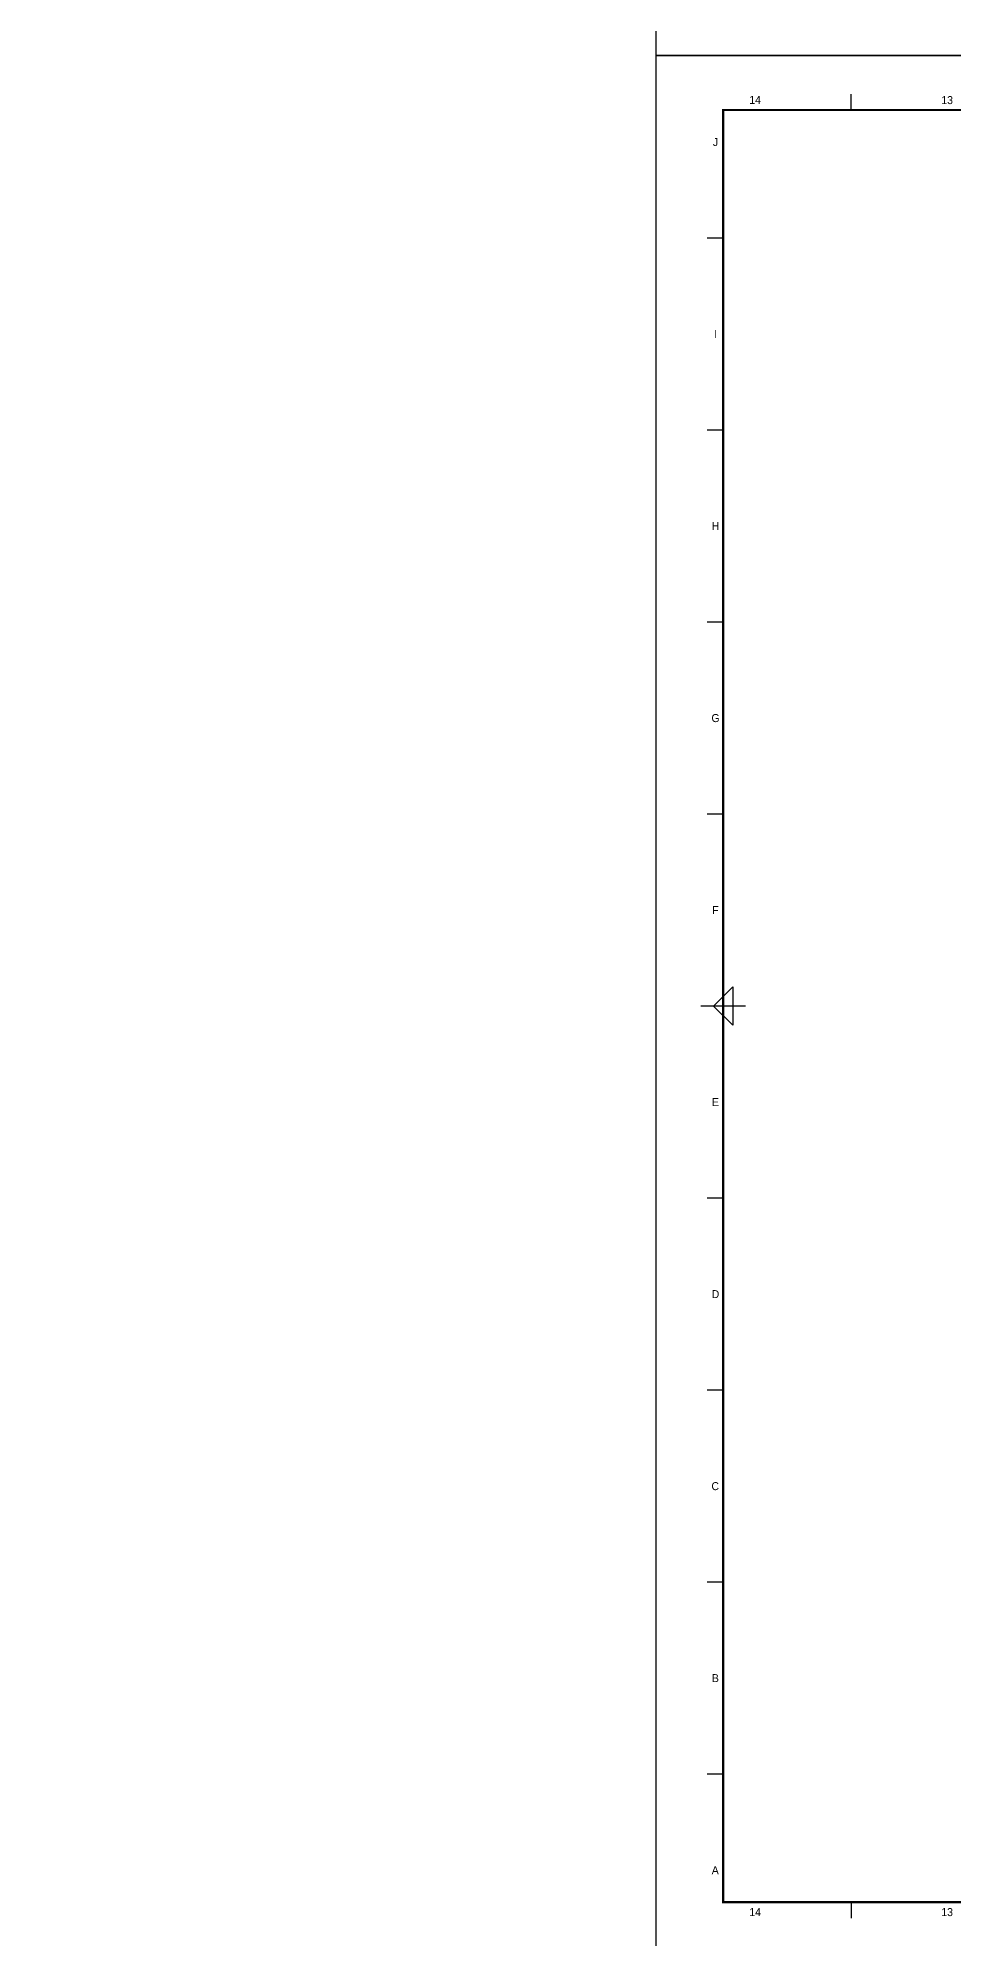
# Model space of a CAD drawing. Header units: millimetres. Extents: x -24416 to 92204, y -190080 to 23760.
# Drawn here: x 42431 to 53880, y -23540 to 220 of the extents above; entities that cross this region are included whole.
import ezdxf
from ezdxf.enums import TextEntityAlignment as Align
from ezdxf.xclip import XClip

# ---------------------------------------------------------------- set-up
doc = ezdxf.new("R2010")
doc.units = ezdxf.units.MM
doc.header["$LTSCALE"] = 50
doc.header["$XCLIPFRAME"] = 0
for name, pattern in [('CEN', [62, 60, -1, 0, -1]), ('HID', [2.5, 1.5, -1]), ('HIDDEN', [2, 1, -1])]:
    doc.linetypes.add(name, pattern=pattern)
for name, color, linetype in [('AA-BORD-FORM', 7, 'Continuous'), ('AA-BORD-TEXT', 3, 'Continuous'), ('CEN_CON', 1, 'CEN'), ('CEN_WALL', 12, 'CEN'), ('dan1', 7, 'HID'), ('확장', 8, 'HIDDEN')]:
    doc.layers.add(name, color=color, linetype=linetype)
doc.layers.add('MC', color=135, linetype='Continuous', plot=False)
doc.styles.add('HAUD01', font='Dotum.ttf')

# ---------------------------------------------------------------- blocks, each defined once
blk = doc.blocks.new('XR-FORM 청주월명')
at = {"layer": 'AA-BORD-FORM', "color": 2}
for p, q in [((61, 577), (61, 582)), ((21, 537), (16, 537)), ((21, 477), (16, 477)), ((21, 417), (16, 417)), ((21, 357), (16, 357)), ((28, 297), (14, 297)), ((21, 237), (16, 237)), ((21, 177), (16, 177)), ((21, 117), (16, 117)), ((21, 57), (16, 57)), ((61, 17), (61, 12))]:
    blk.add_line(p, q, dxfattribs=at)
at = {"layer": 'AA-BORD-FORM', "color": 1}
blk.add_lwpolyline([(0, 0), (841, 0), (841, 594), (0, 594)], close=True, dxfattribs=at)
at = {"layer": 'AA-BORD-FORM', "color": 2, "const_width": 0.682}
blk.add_lwpolyline([(21, 17), (21, 577), (821, 577), (821, 17)], close=True, dxfattribs=at)
at = {"layer": 'AA-BORD-FORM', "color": 2}
blk.add_lwpolyline([(24, 291), (18, 297), (24, 303)], close=True, dxfattribs=at)
at = {"layer": 'AA-BORD-TEXT', "color": 7, "style": 'HAUD01'}
for s, p in [('14', (31, 580.17)), ('13', (91, 580.1)), ('J', (18.63, 567)), ('I', (18.67, 507)), ('H', (18.63, 447)), ('G', (18.63, 387)), ('F', (18.61, 327)), ('E', (18.61, 267)), ('D', (18.61, 207)), ('C', (18.54, 147)), ('B', (18.58, 87)), ('A', (18.54, 27)), ('14', (31, 13.9)), ('13', (91, 13.9))]:
    blk.add_text(s, height=2.5, dxfattribs=at).set_placement(p, align=Align.MIDDLE_CENTER)
blk = doc.blocks.new('U-76A(확장)2')
at = {"layer": 'CEN_CON'}
blk.add_line((0, 0), (14635, 0), dxfattribs=at)
at = {"layer": 'CEN_WALL'}
blk.add_line((0, 1500), (10395, 1500), dxfattribs=at)
at = {"layer": 'dan1'}
for points in [[(5865, 6225), (125, 6225)], [(125, 2140), (575, 2140), (575, 650), (9775, 650), (9775, 2140), (10085, 2140)]]:
    blk.add_lwpolyline(points, dxfattribs=at)
at = {"layer": 'MC'}
for p, q in [((5975, 3905), (0, 3905)), ((0, 1705), (10395, 1705))]:
    blk.add_line(p, q, dxfattribs=at)
at = {"layer": '확장', "ltscale": 0.5, "const_width": 20, "flags": 128}
for points in [[(10085, 1705), (135, 1705)], [(10085, 1305), (135, 1305)]]:
    blk.add_lwpolyline(points, dxfattribs=at)

msp = doc.modelspace()

# ---------------------------------------------------------------- block references
at = {"xscale": 40, "yscale": 40, "zscale": 40}
for p in [(50154, 0), (50154, -23760)]:
    msp.add_blockref('XR-FORM 청주월명', p, dxfattribs=at)
ref = msp.add_blockref('U-76A(확장)2', (57066, -19532), dxfattribs=dict(xscale=-1))
XClip(ref).set_block_clipping_path([(-10835, -300.0000000005), (1405.1364734633, 16026.5922833929)])

doc.saveas('drawing.dxf')
